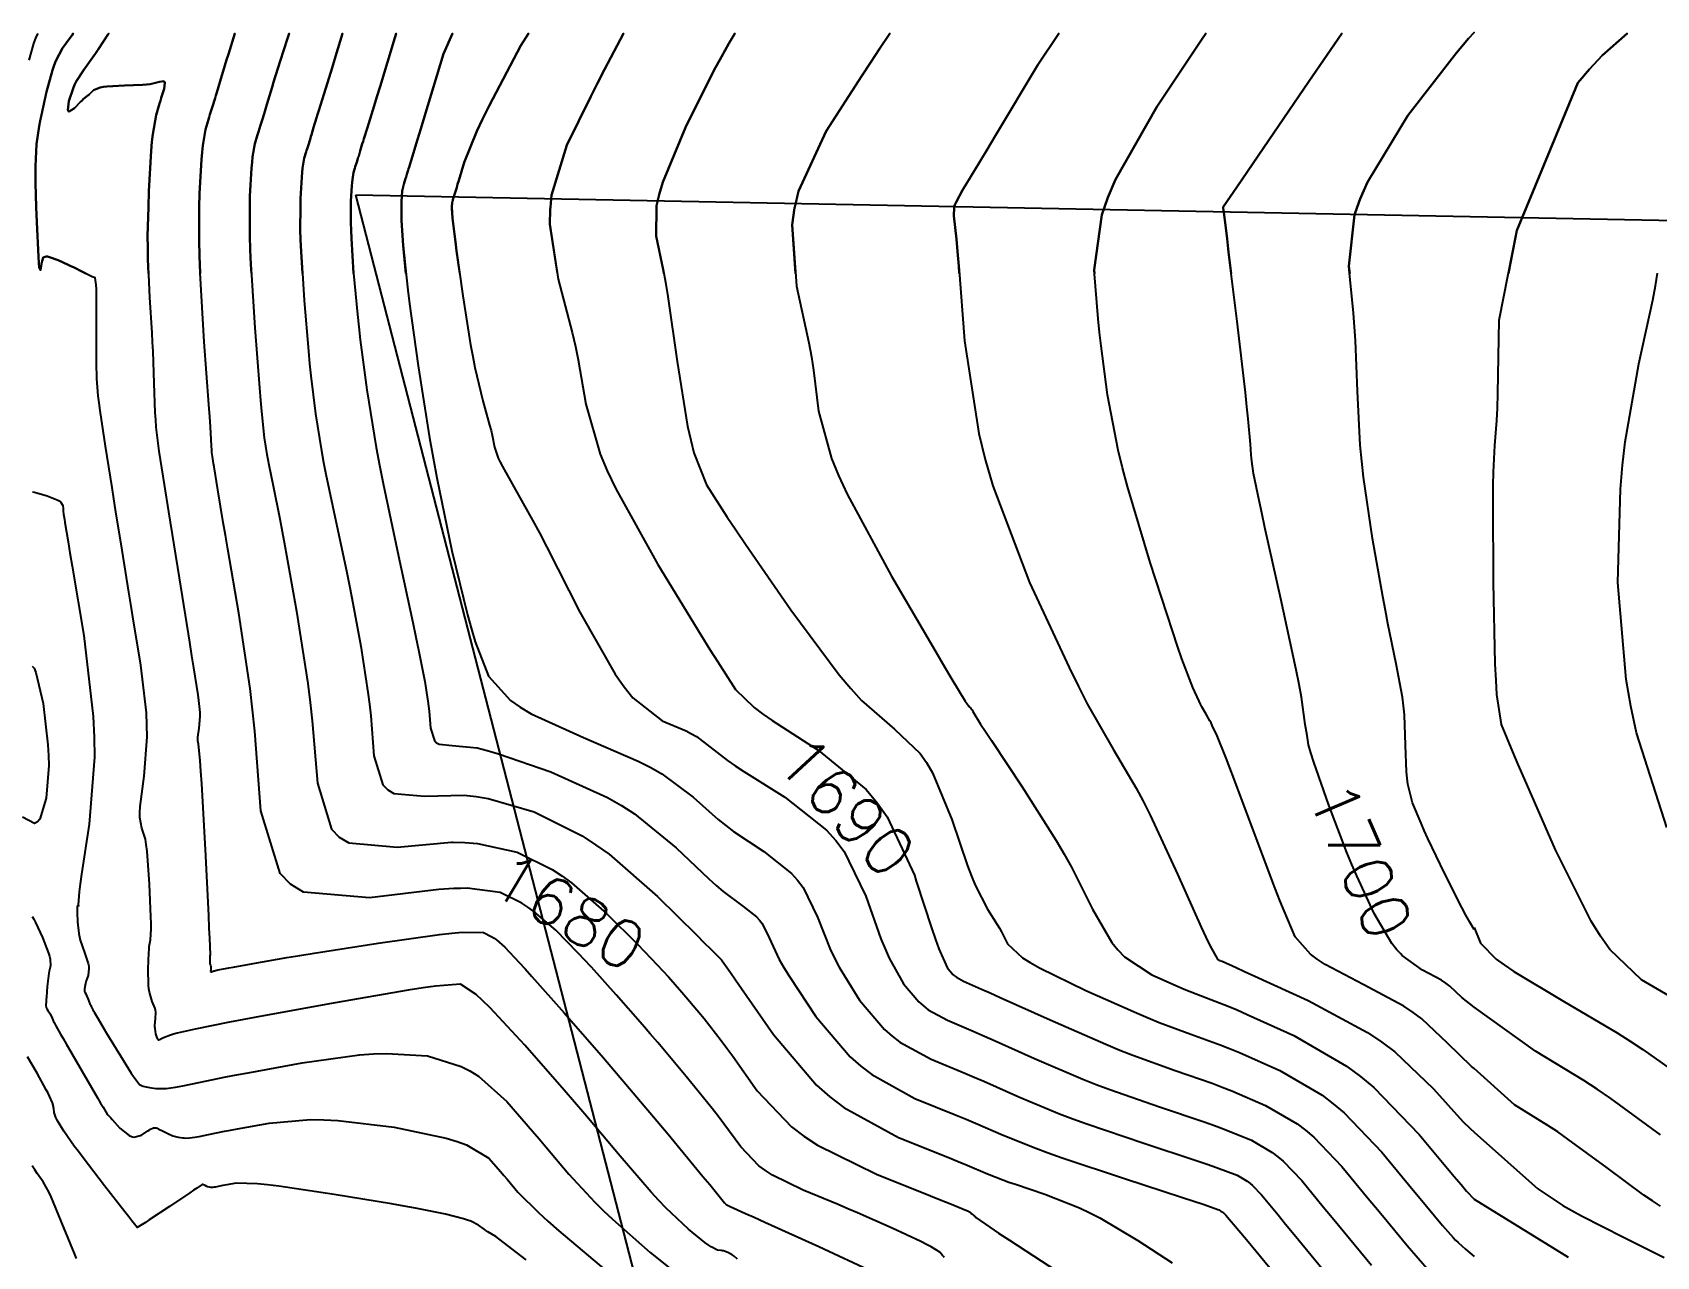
# Model space of a CAD drawing. Header units: metres. Extents: x 837475 to 838479, y 1189012 to 1191015.
# Drawn here: x 837884.8 to 838014.6, y 1190916.1 to 1191013.9 of the extents above; entities that cross this region are included whole.
import ezdxf

# ---------------------------------------------------------------- set-up
doc = ezdxf.new("R2010")
doc.units = ezdxf.units.M
doc.header["$LTSCALE"] = 0.3
for name, color, linetype in [('CORREDORVIA', 70, 'Continuous'), ('COTAS 10', 1, 'Continuous'), ('COTAS INT', 252, 'Continuous')]:
    doc.layers.add(name, color=color, linetype=linetype)
doc.styles.get("Standard").update_dxf_attribs({"font": 'simplex.shx'})

msp = doc.modelspace()

# ---------------------------------------------------------------- linework, layer by layer
at = {"layer": 'CORREDORVIA'}
msp.add_lwpolyline([(837910.67578, 1191000.96488), (838157.033, 1190996.193), (838237.174, 1190821.339), (838237.001, 1190602.875), (838240.0305, 1190437.1985), (838223.5365, 1190366.2715), (838212.196, 1190288.9195), (838227.642, 1189916.876), (838080.482, 1189451.8445), (837860.4834, 1189307.12351), (837593.19071, 1189234.39948), (837744.4868, 1189686.6093), (837750.277, 1189933.973), (837710.4905, 1190057.959), (837731.595, 1190134.414), (837885.383, 1190229.429), (837983.18356, 1190344.11971), (837817.55386, 1190502.18733), (837798.03286, 1190660.16958), (837963.57418, 1190795.98182)], close=True, dxfattribs=at)
at = {"layer": 'COTAS 10'}
for points in [[(837902.3168, 1190994.69515), (837902.273, 1190995.403), (837902.223, 1190996.591), (837902.189, 1190997.687), (837902.197, 1191000), (837902.2, 1191000.879), (837902.331, 1191003.095), (837902.373, 1191003.576), (837902.417, 1191004), (837902.599, 1191005.052), (837902.788, 1191005.693), (837902.838, 1191005.857), (837902.887, 1191006.017), (837903.053, 1191006.545), (837903.226, 1191007.099), (837903.28, 1191007.275), (837903.335, 1191007.459), (837903.556, 1191008.204), (837903.863, 1191009.221), (837903.973, 1191009.578), (837904.094, 1191009.967), (837904.624, 1191011.642), (837905.2, 1191013.466), (837905.32696, 1191013.87212), (837905.2, 1191013.466), (837904.624, 1191011.642), (837904.094, 1191009.967), (837903.973, 1191009.578), (837903.863, 1191009.221), (837903.556, 1191008.204), (837903.335, 1191007.459), (837903.28, 1191007.275), (837903.226, 1191007.099), (837903.053, 1191006.545), (837902.887, 1191006.017), (837902.838, 1191005.857), (837902.788, 1191005.693), (837902.599, 1191005.052), (837902.417, 1191004), (837902.373, 1191003.576), (837902.331, 1191003.095), (837902.2, 1191000.879), (837902.197, 1191000), (837902.189, 1190997.687), (837902.223, 1190996.591), (837902.273, 1190995.403), (837902.586, 1190990.345), (837902.956, 1190985.555), (837903.042, 1190984.536), (837903.12, 1190983.65), (837903.341, 1190981.56), (837903.559, 1190980.226), (837903.634, 1190979.818), (837903.717, 1190979.392), (837904.071, 1190977.711), (837904.598, 1190975.087), (837904.789, 1190974.066), (837905, 1190972.918), (837905.928, 1190967.711), (837906.826, 1190961.927), (837907.018, 1190960.416), (837907.187, 1190958.944), (837907.592, 1190953.954), (837908.718, 1190950.29), (837909.34, 1190949.654), (837910.097, 1190949.182), (837913.954, 1190948.847), (837918.306, 1190949.233), (837918.444, 1190949.231), (837919.376, 1190949.216), (837920.388, 1190949.145), (837923.552, 1190948.445), (837926.34, 1190947.055), (837927.114, 1190946.551), (837927.89, 1190945.994), (837930.698, 1190943.552), (837933.168, 1190941.083), (837933.73, 1190940.509), (837934.238, 1190939.984), (837934.733, 1190939.453), (837935.633, 1190938.486), (837936.708, 1190937.253), (837937.016, 1190936.894), (837937.327, 1190936.529), (837938.486, 1190935.147), (837939.857, 1190933.394), (837940.302, 1190932.794), (837940.776, 1190932.144), (837942.723, 1190929.384), (837945.48, 1190926.486), (837946.465, 1190925.749), (837947.545, 1190925.041), (837952.245, 1190922.723), (837956.58, 1190920.984), (837957.43, 1190920.642), (837958.128, 1190920.361), (837959.384, 1190919.847), (837959.601, 1190919.746), (837959.644, 1190919.725), (837959.679, 1190919.706), (837959.745, 1190919.664), (837959.765, 1190919.64), (837959.772, 1190919.633), (837959.778, 1190919.626), (837959.806, 1190919.599), (837959.842, 1190919.568), (837959.854, 1190919.558), (837959.867, 1190919.548), (837959.922, 1190919.505), (837959.98, 1190919.461), (837959.995, 1190919.45), (837960.009, 1190919.439), (837960.057, 1190919.402), (837960.104, 1190919.357), (837960.118, 1190919.341), (837960.133, 1190919.323), (837960.189, 1190919.244), (837961.321, 1190918.469), (837962.014, 1190918.011), (837962.871, 1190917.448), (837967.337, 1190914.539)], [(837926.76249, 1190994.69515), (837926.155, 1190998.625), (837926.184, 1190999.794), (837926.206, 1191000), (837926.307, 1191000.944), (837927.531, 1191004.937), (837929.427, 1191008.823), (837929.974, 1191009.906), (837930.529, 1191010.992), (837932.05192, 1191013.87212), (837930.529, 1191010.992), (837929.974, 1191009.906), (837929.427, 1191008.823), (837927.531, 1191004.937), (837926.307, 1191000.944), (837926.206, 1191000), (837926.184, 1190999.794), (837926.155, 1190998.625), (837926.833, 1190994.239), (837927.955, 1190989.961), (837928.207, 1190988.859), (837928.433, 1190987.793), (837929.036, 1190984.239), (837930.185, 1190980.256), (837930.755, 1190978.918), (837931.434, 1190977.479), (837934.797, 1190971.433), (837938.227, 1190965.818), (837938.948, 1190964.65), (837939.571, 1190963.649), (837940.996, 1190961.433), (837942.465, 1190960.027), (837942.482, 1190960.009), (837943.143, 1190959.508), (837943.913, 1190958.961), (837947.595, 1190956.6), (837951.444, 1190953.446), (837952.319, 1190952.4), (837953.111, 1190951.278), (837955.281, 1190946.6), (837955.432, 1190946.14), (837956.675, 1190942.324), (837956.977, 1190941.455), (837957.243, 1190940.723), (837957.902, 1190939.22), (837958.361, 1190938.681), (837958.501, 1190938.557), (837958.647, 1190938.445), (837959.22, 1190938.128), (837960.651, 1190937.505), (837961.337, 1190937.199), (837962.148, 1190936.834), (837966.126, 1190935.035), (837970.579, 1190933.09), (837971.69, 1190932.635), (837972.747, 1190932.215), (837976.126, 1190930.998), (837979.078, 1190929.972), (837979.866, 1190929.673), (837980.641, 1190929.368), (837983.337, 1190928.209), (837985.862, 1190926.731), (837986.529, 1190926.224), (837987.183, 1190925.674), (837989.43, 1190923.337), (837991.543, 1190920.778), (837992.112, 1190920.088), (837992.673, 1190919.407), (837994.643, 1190917.015), (837996.413, 1190914.983)], [(838014.891, 1190925.854), (838010.923, 1190928.753), (838009.837, 1190929.493), (838008.755, 1190930.206), (838004.891, 1190932.555), (838000, 1190936.069), (837999.012, 1190936.829), (837998.061, 1190937.734), (837997.735, 1190937.973), (837997.381, 1190938.207), (837995.877, 1190939.012), (837994.26, 1190940.176), (837994.136, 1190940.311), (837993.836, 1190940.636), (837993.421, 1190941.156), (837992.005, 1190943.533), (837990.628, 1190946.543), (837990.237, 1190947.463), (837989.842, 1190948.421), (837988.38, 1190952.191), (837987.186, 1190955.625), (837986.96, 1190956.371), (837986.779, 1190957.027), (837986.652, 1190957.774), (837986.5, 1190958.658), (837986.211, 1190960.838), (837986.024, 1190961.84), (837985.79, 1190963.015), (837984.558, 1190968.701), (837983.289, 1190974.381), (837983.032, 1190975.552), (837982.816, 1190976.549), (837982.376, 1190978.701), (837982.234, 1190979.681), (837982.205, 1190979.94), (837982.181, 1190980.192), (837982.135, 1190981.057), (837981.96, 1190983.064), (837981.855, 1190984.037), (837981.726, 1190985.19), (837981.057, 1190990.861), (837980.387, 1190996.396), (837980.258, 1190997.464), (837980.153, 1190998.33), (837979.975, 1190999.779), (837979.959, 1190999.891), (837979.956, 1190999.914), (837979.953, 1190999.933), (837979.948, 1190999.975), (837979.952, 1190999.997), (837979.953, 1191000), (837979.954, 1191000.004), (837979.957, 1191000.011), (837979.973, 1191000.04), (837981.032, 1191001.592), (837983.591, 1191005.344), (837986.793, 1191010.04), (837989.44045, 1191013.87212), (837986.793, 1191010.04), (837983.591, 1191005.344), (837981.032, 1191001.592), (837979.973, 1191000.04), (837979.957, 1191000.011), (837979.954, 1191000.004), (837979.953, 1191000), (837979.952, 1190999.997), (837979.948, 1190999.975), (837979.953, 1190999.933), (837979.956, 1190999.914), (837979.959, 1190999.891), (837979.975, 1190999.779), (837980.153, 1190998.33), (837980.258, 1190997.464), (837980.387, 1190996.396), (837980.59288, 1190994.69515)], [(837884.813, 1190963.308), (837884.959, 1190963.139), (837885.108, 1190962.812), (837885.673, 1190960.318), (837886.071, 1190957.017), (837886.114, 1190956.181), (837886.128, 1190955.379), (837885.938, 1190952.767), (837885.417, 1190951.077), (837885.223, 1190950.857), (837885.007, 1190950.745), (837884.045, 1190951.233)], [(837884.814, 1190943.298), (837884.943, 1190943.084), (837885.08, 1190942.832), (837885.642, 1190941.617), (837886.113, 1190940.386), (837886.193, 1190940.126), (837886.251, 1190939.9), (837886.275, 1190939.373), (837886.163, 1190938.934), (837886.135, 1190938.763), (837886.107, 1190938.571), (837886.018, 1190937.7), (837885.952, 1190936.855), (837885.939, 1190936.679), (837885.928, 1190936.528), (837885.91, 1190936.194), (837885.933, 1190936.027), (837885.949, 1190935.982), (837885.968, 1190935.938), (837886.071, 1190935.782), (837886.2, 1190935.598), (837886.236, 1190935.536), (837886.271, 1190935.469), (837886.399, 1190935.187), (837886.521, 1190934.902), (837886.553, 1190934.833), (837886.584, 1190934.768), (837886.69, 1190934.571), (837887.073, 1190933.913), (837887.279, 1190933.558), (837887.529, 1190933.129), (837890.039, 1190928.806), (837890.278, 1190928.394), (837890.471, 1190928.061), (837890.786, 1190927.52), (837890.799, 1190927.499), (837890.802, 1190927.495), (837890.804, 1190927.492), (837890.81, 1190927.485), (837890.815, 1190927.483), (837890.818, 1190927.483), (837890.834, 1190927.485), (837890.836, 1190927.484), (837890.836, 1190927.482), (837890.985, 1190927.314), (837891.079, 1190927.209), (837891.196, 1190927.08), (837891.813, 1190926.401), (837892.545, 1190925.802), (837892.736, 1190925.722), (837892.921, 1190925.68), (837893.547, 1190925.836), (837894.05, 1190926.169), (837894.159, 1190926.238), (837894.254, 1190926.296), (837894.487, 1190926.422), (837894.704, 1190926.413), (837894.789, 1190926.386), (837894.886, 1190926.349), (837895.326, 1190926.128), (837895.811, 1190925.881), (837895.936, 1190925.828), (837896.058, 1190925.781), (837896.462, 1190925.666), (837896.832, 1190925.613), (837896.932, 1190925.605), (837897.03, 1190925.6), (837897.375, 1190925.608), (837897.814, 1190925.667), (837897.971, 1190925.694), (837898.145, 1190925.727), (837898.902, 1190925.884), (837900.167, 1190926.14), (837900.66, 1190926.234), (837901.216, 1190926.339), (837903.738, 1190926.801), (837907.053, 1190927.07), (837908.108, 1190927.053), (837909.222, 1190926.996), (837913.738, 1190926.457), (837917.878, 1190925.594), (837918.754, 1190925.332), (837919.512, 1190925.06), (837921.276, 1190923.995), (837922.242, 1190922.891), (837922.498, 1190922.594), (837922.749, 1190922.301), (837923.611, 1190921.276), (837925.266, 1190919.645), (837926.015, 1190918.97), (837926.892, 1190918.198), (837931.11, 1190914.603)]]:
    msp.add_lwpolyline(points, dxfattribs=at)
at = {"layer": 'COTAS INT'}
for points in [[(838000, 1190942.266), (837999.644, 1190942.856), (837999.341, 1190943.409), (837999.014, 1190944.024), (837997.636, 1190946.762), (837996.311, 1190949.536), (837996.017, 1190950.175), (837995.756, 1190950.757), (837995.079, 1190952.389), (837994.708, 1190953.866), (837994.641, 1190954.35), (837994.588, 1190954.866), (837994.524, 1190957.002), (837994.43, 1190959.428), (837994.359, 1190960.127), (837994.268, 1190960.838), (837993.777, 1190963.506), (837993.11, 1190966.711), (837992.908, 1190967.76), (837992.699, 1190968.879), (837991.881, 1190973.506), (837991.169, 1190978.407), (837991.027, 1190979.698), (837990.907, 1190980.961), (837990.673, 1190985.285), (837990.521, 1190989.337), (837990.454, 1190990.428), (837990.376, 1190991.506), (837990.001, 1190995.285), (837990.452, 1190999.376), (837990.669, 1191000), (837990.895, 1191000.649), (837991.475, 1191001.984), (837994.716, 1191007.311), (837998.586, 1191012.329), (837999.563, 1191013.467), (838000, 1191013.948), (837999.563, 1191013.467), (837998.586, 1191012.329), (837994.716, 1191007.311), (837991.475, 1191001.984), (837990.895, 1191000.649), (837990.669, 1191000), (837990.452, 1190999.376), (837990.001, 1190995.285), (837990.05953, 1190994.69515)], [(837885.26371, 1191013.87212), (837885.135, 1191013.635), (837885.026, 1191013.36), (837884.919, 1191013.057), (837884.553, 1191011.728)], [(837941.157, 1190915.928), (837940.886, 1190916.155), (837940.802, 1190916.212), (837940.715, 1190916.267), (837940.37, 1190916.446), (837940.023, 1190916.576), (837939.934, 1190916.6), (837939.849, 1190916.619), (837939.568, 1190916.645), (837939.052, 1190916.898), (837938.818, 1190917.06), (837938.545, 1190917.261), (837937.23, 1190918.319), (837935.438, 1190920.015), (837934.863, 1190920.62), (837934.254, 1190921.282), (837931.772, 1190924.16), (837928.96, 1190927.501), (837928.143, 1190928.456), (837927.309, 1190929.423), (837924.16, 1190933.023), (837921.39, 1190936.01), (837920.796, 1190936.591), (837920.276, 1190937.064), (837919.022, 1190937.886), (837917.023, 1190937.736), (837916.034, 1190937.597), (837914.855, 1190937.417), (837909.022, 1190936.414), (837903.005, 1190935.314), (837901.71, 1190935.071), (837900.575, 1190934.856), (837897.816, 1190934.303), (837896.391, 1190933.97), (837896.097, 1190933.892), (837895.847, 1190933.821), (837895.306, 1190933.62), (837895.09, 1190933.493), (837895.043, 1190933.468), (837895.003, 1190933.449), (837894.907, 1190933.419), (837894.839, 1190933.498), (837894.817, 1190933.548), (837894.793, 1190933.61), (837894.694, 1190933.934), (837894.624, 1190934.361), (837894.618, 1190934.489), (837894.618, 1190934.62), (837894.666, 1190935.125), (837894.679, 1190935.66), (837894.656, 1190935.809), (837894.622, 1190935.959), (837894.405, 1190936.507), (837894.177, 1190937.246), (837894.137, 1190937.517), (837894.107, 1190937.816), (837894.078, 1190939.134), (837894.128, 1190940.405), (837894.146, 1190940.673), (837894.167, 1190940.906), (837894.258, 1190941.448), (837894.31, 1190942.317), (837894.306, 1190942.757), (837894.294, 1190943.283), (837894.183, 1190945.9), (837893.988, 1190948.52), (837893.923, 1190949.048), (837893.854, 1190949.49), (837893.564, 1190950.374), (837893.397, 1190951.207), (837893.405, 1190951.617), (837893.437, 1190952.106), (837893.747, 1190954.522), (837893.989, 1190957.661), (837893.978, 1190958.606), (837893.932, 1190959.583), (837893.485, 1190963.387), (837892.848, 1190967.242), (837892.683, 1190968.251), (837892.523, 1190969.235), (837891.986, 1190972.582), (837891.475, 1190975.792), (837891.332, 1190976.69), (837891.188, 1190977.593), (837890.662, 1190980.888), (837890.232, 1190983.737), (837890.149, 1190984.359), (837890.081, 1190984.907), (837889.965, 1190986.284), (837889.954, 1190987.534), (837889.953, 1190988.003), (837889.953, 1190988.526), (837889.959, 1190990.858), (837889.946, 1190993.021), (837889.934, 1190993.437), (837889.918, 1190993.774), (837889.829, 1190994.329), (837889.606, 1190994.429), (837889.388, 1190994.538), (837888.825, 1190994.83), (837888.117, 1190995.186), (837887.909, 1190995.286), (837887.696, 1190995.385), (837886.884, 1190995.75), (837886.186, 1190996.005), (837886.044, 1190996.035), (837885.925, 1190996.049), (837885.684, 1190995.955), (837885.593, 1190995.676), (837885.57, 1190995.574), (837885.547, 1190995.46), (837885.47, 1190994.957), (837885.379, 1190995.195), (837885.347, 1190995.549), (837885.313, 1190996.027), (837885.168, 1190998.791), (837885.129, 1191000), (837885.068, 1191001.923), (837885.062, 1191002.632), (837885.066, 1191003.273), (837885.158, 1191005.019), (837885.372, 1191006.452), (837885.453, 1191006.895), (837885.543, 1191007.358), (837885.943, 1191009.202), (837886.422, 1191010.937), (837886.561, 1191011.333), (837886.703, 1191011.692), (837887.241, 1191012.683), (837887.823, 1191013.493), (837887.992, 1191013.738), (837888.08351, 1191013.87212), (837887.992, 1191013.738), (837887.823, 1191013.493), (837887.241, 1191012.683), (837886.703, 1191011.692), (837886.561, 1191011.333), (837886.422, 1191010.937), (837885.943, 1191009.202), (837885.543, 1191007.358), (837885.453, 1191006.895), (837885.372, 1191006.452), (837885.158, 1191005.019), (837885.066, 1191003.273), (837885.062, 1191002.632), (837885.068, 1191001.923), (837885.129, 1191000), (837885.168, 1190998.791), (837885.313, 1190996.027), (837885.347, 1190995.549), (837885.379, 1190995.195), (837885.47, 1190994.957), (837885.547, 1190995.46), (837885.57, 1190995.574), (837885.593, 1190995.676), (837885.684, 1190995.955), (837885.925, 1190996.049), (837886.044, 1190996.035), (837886.186, 1190996.005), (837886.884, 1190995.75), (837887.696, 1190995.385), (837887.909, 1190995.286), (837888.117, 1190995.186), (837888.825, 1190994.83), (837889.08501, 1190994.69515)], [(837894.0989, 1190994.69515), (837894.047, 1190995.834), (837894.035, 1190996.744), (837894.034, 1190997.68), (837894.094, 1191000), (837894.127, 1191001.277), (837894.318, 1191004.499), (837894.379, 1191005.198), (837894.443, 1191005.814), (837894.707, 1191007.343), (837894.979, 1191008.264), (837895.049, 1191008.496), (837895.117, 1191008.719), (837895.344, 1191009.443), (837895.416, 1191009.931), (837895.387, 1191010.006), (837895.335, 1191010.054), (837894.971, 1191010.009), (837894.237, 1191009.83), (837893.952, 1191009.794), (837893.632, 1191009.764), (837892.183, 1191009.706), (837890.783, 1191009.639), (837890.495, 1191009.604), (837890.248, 1191009.561), (837889.716, 1191009.346), (837889.476, 1191009.108), (837889.414, 1191009.051), (837889.354, 1191008.998), (837889.155, 1191008.836), (837888.891, 1191008.609), (837888.791, 1191008.514), (837888.68, 1191008.406), (837888.178, 1191007.898), (837887.76, 1191007.62), (837887.701, 1191007.657), (837887.667, 1191007.743), (837887.748, 1191008.461), (837888.078, 1191009.478), (837888.2, 1191009.752), (837888.335, 1191010.023), (837888.935, 1191010.971), (837889.653, 1191011.971), (837889.862, 1191012.273), (837890.076, 1191012.587), (837890.888, 1191013.815), (837890.92735, 1191013.87212), (837890.888, 1191013.815), (837890.076, 1191012.587), (837889.862, 1191012.273), (837889.653, 1191011.971), (837888.935, 1191010.971), (837888.335, 1191010.023), (837888.2, 1191009.752), (837888.078, 1191009.478), (837887.748, 1191008.461), (837887.667, 1191007.743), (837887.701, 1191007.657), (837887.76, 1191007.62), (837888.178, 1191007.898), (837888.68, 1191008.406), (837888.791, 1191008.514), (837888.891, 1191008.609), (837889.155, 1191008.836), (837889.354, 1191008.998), (837889.414, 1191009.051), (837889.476, 1191009.108), (837889.716, 1191009.346), (837890.248, 1191009.561), (837890.495, 1191009.604), (837890.783, 1191009.639), (837892.183, 1191009.706), (837893.632, 1191009.764), (837893.952, 1191009.794), (837894.237, 1191009.83), (837894.971, 1191010.009), (837895.335, 1191010.054), (837895.387, 1191010.006), (837895.416, 1191009.931), (837895.344, 1191009.443), (837895.117, 1191008.719), (837895.049, 1191008.496), (837894.979, 1191008.264), (837894.707, 1191007.343), (837894.443, 1191005.814), (837894.379, 1191005.198), (837894.318, 1191004.499), (837894.127, 1191001.277), (837894.094, 1191000), (837894.034, 1190997.68), (837894.035, 1190996.744), (837894.047, 1190995.834), (837894.187, 1190992.762), (837894.367, 1190989.946), (837894.406, 1190989.198), (837894.439, 1190988.462), (837894.514, 1190985.919), (837894.605, 1190983.591), (837894.647, 1190982.992), (837894.696, 1190982.412), (837894.936, 1190980.482), (837895.358, 1190977.835), (837895.706, 1190975.643), (837896.544, 1190970.371), (837897.364, 1190965.216), (837897.538, 1190964.128), (837897.689, 1190963.188), (837898.041, 1190961.019), (837898.175, 1190959.875), (837898.189, 1190959.581), (837898.193, 1190959.297), (837898.12, 1190958.353), (837898.026, 1190957.626), (837898.017, 1190957.479), (837898.015, 1190957.356), (837898.065, 1190957.105), (837898.208, 1190955.749), (837898.264, 1190954.929), (837898.328, 1190953.915), (837898.617, 1190948.647), (837898.884, 1190943.388), (837898.933, 1190942.38), (837898.972, 1190941.566), (837899.023, 1190940.246), (837899.008, 1190940.154), (837899.004, 1190940.115), (837899.001, 1190940.069), (837898.993, 1190939.853), (837898.997, 1190939.628), (837899.003, 1190939.578), (837899.009, 1190939.532), (837899.048, 1190939.406), (837899.082, 1190939.294), (837899.086, 1190939.256), (837899.087, 1190939.216), (837899.073, 1190939.048), (837899.065, 1190938.909), (837899.071, 1190938.887), (837899.081, 1190938.873), (837899.145, 1190938.88), (837899.273, 1190938.936), (837899.322, 1190938.952), (837899.377, 1190938.969), (837899.628, 1190939.031), (837900.239, 1190939.15), (837900.521, 1190939.203), (837900.852, 1190939.264), (837902.455, 1190939.556), (837905.158, 1190940.015), (837906.183, 1190940.182), (837907.327, 1190940.366), (837912.455, 1190941.172), (837917.337, 1190941.861), (837918.326, 1190941.971), (837919.158, 1190942.046), (837920.851, 1190942.023), (837921.519, 1190941.69), (837921.704, 1190941.569), (837921.89, 1190941.436), (837922.563, 1190940.851), (837923.702, 1190939.641), (837924.181, 1190939.113), (837924.732, 1190938.502), (837927.314, 1190935.602), (837930.438, 1190932.019), (837931.331, 1190930.979), (837932.236, 1190929.916), (837935.602, 1190925.904), (837938.391, 1190922.539), (837938.931, 1190921.884), (837939.371, 1190921.351), (837940.123, 1190920.426), (837940.248, 1190920.294), (837940.293, 1190920.261), (837940.342, 1190920.229), (837940.555, 1190920.123), (837941.791, 1190919.575), (837942.485, 1190919.264), (837943.331, 1190918.883), (837947.657, 1190916.932), (837952.004, 1190914.909)], [(837957.668, 1190916.066), (837957.597, 1190916.141), (837957.53, 1190916.214), (837957.321, 1190916.468), (837956.626, 1190916.911), (837956.254, 1190917.104), (837955.802, 1190917.327), (837953.521, 1190918.389), (837950.73, 1190919.622), (837949.957, 1190919.953), (837949.186, 1190920.28), (837946.4, 1190921.423), (837943.944, 1190922.635), (837943.379, 1190923.005), (837942.864, 1190923.39), (837941.423, 1190924.905), (837940.074, 1190926.748), (837939.617, 1190927.339), (837939.124, 1190927.966), (837937.044, 1190930.526), (837934.781, 1190933.223), (837934.173, 1190933.936), (837933.573, 1190934.636), (837931.473, 1190937.044), (837929.485, 1190939.243), (837929.409, 1190939.325), (837928.955, 1190939.811), (837928.435, 1190940.362), (837926.631, 1190942.201), (837924.89, 1190943.715), (837924.409, 1190944.06), (837923.929, 1190944.373), (837922.201, 1190945.234), (837919.55, 1190945.561), (837919.038, 1190945.55), (837918.488, 1190945.537), (837917.284, 1190945.463), (837911.751, 1190944.784), (837906.49, 1190945.241), (837905.457, 1190945.885), (837904.608, 1190946.752), (837903.072, 1190951.751), (837902.599, 1190958.104), (837902.419, 1190959.825), (837902.219, 1190961.53), (837901.321, 1190967.55), (837900.433, 1190972.659), (837900.239, 1190973.789), (837900.067, 1190974.796), (837899.633, 1190977.408), (837899.344, 1190979.229), (837899.302, 1190979.495), (837899.209, 1190980.075), (837899.172, 1190980.377), (837899.164, 1190980.467), (837899.158, 1190980.561), (837899.144, 1190980.924), (837899.05, 1190982.429), (837898.993, 1190983.242), (837898.923, 1190984.227), (837898.559, 1190989.217), (837898.224, 1190994.753), (837898.172, 1190996.083), (837898.138, 1190997.325), (837898.156, 1191000), (837898.163, 1191001.078), (837898.324, 1191003.797), (837898.376, 1191004.387), (837898.43, 1191004.907), (837898.653, 1191006.197), (837898.886, 1191006.984), (837898.947, 1191007.186), (837899.006, 1191007.381), (837899.21, 1191008.03), (837899.423, 1191008.709), (837899.488, 1191008.924), (837899.556, 1191009.15), (837899.827, 1191010.064), (837900.203, 1191011.313), (837900.339, 1191011.75), (837900.488, 1191012.227), (837901.00755, 1191013.87212), (837900.488, 1191012.227), (837900.339, 1191011.75), (837900.203, 1191011.313), (837899.827, 1191010.064), (837899.556, 1191009.15), (837899.488, 1191008.924), (837899.423, 1191008.709), (837899.21, 1191008.03), (837899.006, 1191007.381), (837898.947, 1191007.186), (837898.886, 1191006.984), (837898.653, 1191006.197), (837898.43, 1191004.907), (837898.376, 1191004.387), (837898.324, 1191003.797), (837898.163, 1191001.078), (837898.156, 1191000), (837898.138, 1190997.325), (837898.172, 1190996.083), (837898.224, 1190994.753), (837898.2275, 1190994.69515)], [(837906.40072, 1190994.69515), (837906.292, 1190996.445), (837906.254, 1190997.364), (837906.228, 1190998.212), (837906.234, 1191000), (837906.236, 1191000.679), (837906.337, 1191002.393), (837906.37, 1191002.765), (837906.404, 1191003.093), (837906.545, 1191003.906), (837906.691, 1191004.402), (837906.73, 1191004.529), (837906.767, 1191004.652), (837906.896, 1191005.061), (837907.03, 1191005.49), (837907.071, 1191005.625), (837907.114, 1191005.768), (837907.284, 1191006.344), (837907.522, 1191007.13), (837907.607, 1191007.406), (837907.701, 1191007.707), (837908.111, 1191009.002), (837908.665, 1191010.776), (837908.851, 1191011.379), (837909.05, 1191012.03), (837909.60832, 1191013.87212), (837909.05, 1191012.03), (837908.851, 1191011.379), (837908.665, 1191010.776), (837908.111, 1191009.002), (837907.701, 1191007.707), (837907.607, 1191007.406), (837907.522, 1191007.13), (837907.284, 1191006.344), (837907.114, 1191005.768), (837907.071, 1191005.625), (837907.03, 1191005.49), (837906.896, 1191005.061), (837906.767, 1191004.652), (837906.73, 1191004.529), (837906.691, 1191004.402), (837906.545, 1191003.906), (837906.404, 1191003.093), (837906.37, 1191002.765), (837906.337, 1191002.393), (837906.236, 1191000.679), (837906.234, 1191000), (837906.228, 1190998.212), (837906.254, 1190997.364), (837906.292, 1190996.445), (837906.535, 1190992.534), (837906.87, 1190988.483), (837906.968, 1190987.476), (837907.067, 1190986.518), (837907.441, 1190983.474), (837907.925, 1190980.504), (837908.094, 1190979.594), (837908.277, 1190978.645), (837909.066, 1190974.902), (837909.909, 1190970.939), (837910.128, 1190969.853), (837910.341, 1190968.771), (837911.054, 1190964.902), (837911.625, 1190961.225), (837911.748, 1190960.265), (837911.855, 1190959.329), (837912.112, 1190956.156), (837912.828, 1190953.827), (837913.224, 1190953.423), (837913.705, 1190953.123), (837916.156, 1190952.91), (837919.329, 1190953.002), (837920.265, 1190952.895), (837921.225, 1190952.73), (837924.902, 1190951.656), (837928.75, 1190949.738), (837929.819, 1190949.042), (837930.889, 1190948.273), (837934.766, 1190944.902), (837937.901, 1190941.804), (837938.504, 1190941.207), (837938.991, 1190940.725), (837939.792, 1190939.928), (837939.843, 1190939.869), (837939.873, 1190939.835), (837939.928, 1190939.769), (837940.59, 1190938.822), (837940.987, 1190938.249), (837941.478, 1190937.541), (837944.022, 1190933.863), (837947.472, 1190929.831), (837948.533, 1190928.901), (837949.64, 1190928.05), (837954.022, 1190925.651), (837957.959, 1190924.065), (837958.786, 1190923.729), (837959.498, 1190923.436), (837961.12, 1190922.749), (837962.356, 1190922.257), (837962.825, 1190922.087), (837963.349, 1190921.904), (837965.698, 1190921.12), (837968.487, 1190920.018), (837969.287, 1190919.633), (837970.1, 1190919.214), (837973.139, 1190917.413), (837975.869, 1190915.617)], [(837910.48662, 1190994.69515), (837910.484, 1190994.724), (837910.312, 1190997.488), (837910.285, 1190998.137), (837910.266, 1190998.736), (837910.27, 1191000), (837910.272, 1191000.48), (837910.344, 1191001.691), (837910.367, 1191001.954), (837910.391, 1191002.186), (837910.49, 1191002.761), (837910.594, 1191003.111), (837910.621, 1191003.201), (837910.648, 1191003.288), (837910.739, 1191003.577), (837910.833, 1191003.88), (837910.863, 1191003.975), (837910.893, 1191004.076), (837911.013, 1191004.483), (837911.181, 1191005.039), (837911.241, 1191005.234), (837911.308, 1191005.447), (837911.597, 1191006.362), (837912.131, 1191008.086), (837912.351, 1191008.809), (837912.603, 1191009.637), (837913.775, 1191013.515), (837913.8946, 1191013.87212), (837913.775, 1191013.515), (837912.603, 1191009.637), (837912.351, 1191008.809), (837912.131, 1191008.086), (837911.597, 1191006.362), (837911.308, 1191005.447), (837911.241, 1191005.234), (837911.181, 1191005.039), (837911.013, 1191004.483), (837910.893, 1191004.076), (837910.863, 1191003.975), (837910.833, 1191003.88), (837910.739, 1191003.577), (837910.648, 1191003.288), (837910.621, 1191003.201), (837910.594, 1191003.111), (837910.49, 1191002.761), (837910.391, 1191002.186), (837910.367, 1191001.954), (837910.344, 1191001.691), (837910.272, 1191000.48), (837910.27, 1191000), (837910.266, 1190998.736), (837910.285, 1190998.137), (837910.312, 1190997.488), (837910.484, 1190994.724), (837910.785, 1190991.411), (837910.894, 1190990.415), (837911.014, 1190989.386), (837911.541, 1190985.388), (837912.292, 1190980.782), (837912.553, 1190979.37), (837912.838, 1190977.899), (837914.06, 1190972.093), (837915.221, 1190966.792), (837915.468, 1190965.639), (837915.681, 1190964.623), (837916.181, 1190962.093), (837916.425, 1190960.523), (837916.477, 1190960.113), (837916.522, 1190959.713), (837916.632, 1190958.359), (837916.938, 1190957.365), (837917.107, 1190957.192), (837917.312, 1190957.064), (837918.359, 1190956.973), (837920.351, 1190956.771), (837921.153, 1190956.574), (837922.063, 1190956.315), (837926.253, 1190954.866), (837930.765, 1190952.812), (837931.879, 1190952.17), (837932.934, 1190951.497), (837936.253, 1190948.803), (837938.856, 1190946.323), (837939.46, 1190945.785), (837940.013, 1190945.312), (837941.587, 1190944.138), (837942.664, 1190943.288), (837942.903, 1190943.019), (837943.117, 1190942.735), (837943.675, 1190941.587), (837944.486, 1190939.87), (837944.859, 1190939.227), (837945.296, 1190938.512), (837947.41, 1190935.322), (837950.164, 1190932.088), (837951.004, 1190931.345), (837951.879, 1190930.667), (837955.322, 1190928.77), (837958.632, 1190927.425), (837959.423, 1190927.096), (837960.161, 1190926.786), (837962.372, 1190925.82), (837964.988, 1190924.778), (837965.981, 1190924.42), (837967.09, 1190924.031), (837972.065, 1190922.372), (837976.711, 1190920.856), (837977.612, 1190920.556), (837978.347, 1190920.309), (837979.612, 1190919.854), (837979.766, 1190919.752), (837979.801, 1190919.728), (837979.833, 1190919.707), (837979.919, 1190919.645), (837979.995, 1190919.584), (837980.021, 1190919.563), (837980.049, 1190919.539), (837980.166, 1190919.439), (837981.202, 1190918.216), (837981.809, 1190917.485), (837982.556, 1190916.584), (837986.409, 1190911.911)], [(837914.66197, 1190994.69515), (837914.432, 1190996.913), (837914.332, 1190998.53), (837914.316, 1190998.91), (837914.305, 1190999.261), (837914.308, 1191000), (837914.309, 1191000.281), (837914.351, 1191000.99), (837914.364, 1191001.143), (837914.378, 1191001.279), (837914.436, 1191001.615), (837914.497, 1191001.82), (837914.513, 1191001.873), (837914.528, 1191001.924), (837914.582, 1191002.093), (837914.637, 1191002.27), (837914.654, 1191002.326), (837914.672, 1191002.385), (837914.742, 1191002.623), (837914.84, 1191002.948), (837914.876, 1191003.062), (837914.914, 1191003.187), (837915.084, 1191003.722), (837915.597, 1191005.396), (837915.852, 1191006.238), (837916.156, 1191007.245), (837917.665, 1191012.246), (837918.39026, 1191013.87212), (837917.665, 1191012.246), (837916.156, 1191007.245), (837915.852, 1191006.238), (837915.597, 1191005.396), (837915.084, 1191003.722), (837914.914, 1191003.187), (837914.876, 1191003.062), (837914.84, 1191002.948), (837914.742, 1191002.623), (837914.672, 1191002.385), (837914.654, 1191002.326), (837914.637, 1191002.27), (837914.582, 1191002.093), (837914.528, 1191001.924), (837914.513, 1191001.873), (837914.497, 1191001.82), (837914.436, 1191001.615), (837914.378, 1191001.279), (837914.364, 1191001.143), (837914.351, 1191000.99), (837914.309, 1191000.281), (837914.308, 1191000), (837914.305, 1190999.261), (837914.316, 1190998.91), (837914.332, 1190998.53), (837914.432, 1190996.913), (837914.699, 1190994.338), (837914.82, 1190993.355), (837914.961, 1190992.254), (837915.64, 1190987.301), (837916.548, 1190981.555), (837916.834, 1190979.953), (837917.133, 1190978.348), (837918.339, 1190972.512), (837919.578, 1190967.411), (837919.899, 1190966.268), (837920.21, 1190965.243), (837921.256, 1190962.512), (837923.02, 1190960.562), (837923.785, 1190960.029), (837924.669, 1190959.498), (837928.859, 1190957.603), (837933.224, 1190955.73), (837934.218, 1190955.213), (837935.12, 1190954.697), (837937.603, 1190952.838), (837939.612, 1190951.043), (837940.215, 1190950.568), (837940.839, 1190950.101), (837943.258, 1190948.493), (837945.468, 1190946.748), (837945.959, 1190946.196), (837946.397, 1190945.613), (837947.544, 1190943.258), (837948.549, 1190940.688), (837948.898, 1190939.97), (837949.278, 1190939.249), (837950.907, 1190936.621), (837952.896, 1190934.286), (837953.503, 1190933.749), (837954.135, 1190933.26), (837956.621, 1190931.89), (837959.305, 1190930.785), (837960.061, 1190930.464), (837960.823, 1190930.135), (837963.623, 1190928.892), (837966.883, 1190927.539), (837967.935, 1190927.141), (837969.052, 1190926.734), (837973.623, 1190925.181), (837977.803, 1190923.805), (837978.673, 1190923.509), (837979.417, 1190923.25), (837981.067, 1190922.625), (837981.874, 1190922.152), (837982.088, 1190921.99), (837982.297, 1190921.814), (837983.015, 1190921.067), (837984.347, 1190919.452), (837984.942, 1190918.729), (837985.636, 1190917.886), (837988.96, 1190913.848)], [(837918.96447, 1190994.69515), (837918.713, 1190996.489), (837918.614, 1190997.218), (837918.533, 1190997.832), (837918.381, 1190999.102), (837918.352, 1190999.573), (837918.347, 1190999.683), (837918.344, 1190999.785), (837918.345, 1191000), (837918.345, 1191000.082), (837918.357, 1191000.288), (837918.361, 1191000.332), (837918.365, 1191000.372), (837918.382, 1191000.47), (837918.4, 1191000.529), (837918.404, 1191000.545), (837918.409, 1191000.559), (837918.424, 1191000.609), (837918.441, 1191000.66), (837918.446, 1191000.676), (837918.451, 1191000.693), (837918.471, 1191000.763), (837918.5, 1191000.857), (837918.51, 1191000.89), (837918.521, 1191000.927), (837918.57, 1191001.082), (837918.72, 1191001.569), (837918.794, 1191001.814), (837918.882, 1191002.107), (837919.321, 1191003.561), (837920.337, 1191006.068), (837920.79, 1191007.025), (837921.317, 1191008.095), (837923.839, 1191012.908), (837924.44756, 1191013.87212), (837923.839, 1191012.908), (837921.317, 1191008.095), (837920.79, 1191007.025), (837920.337, 1191006.068), (837919.321, 1191003.561), (837918.882, 1191002.107), (837918.794, 1191001.814), (837918.72, 1191001.569), (837918.57, 1191001.082), (837918.521, 1191000.927), (837918.51, 1191000.89), (837918.5, 1191000.857), (837918.471, 1191000.763), (837918.451, 1191000.693), (837918.446, 1191000.676), (837918.441, 1191000.66), (837918.424, 1191000.609), (837918.409, 1191000.559), (837918.404, 1191000.545), (837918.4, 1191000.529), (837918.382, 1191000.47), (837918.365, 1191000.372), (837918.361, 1191000.332), (837918.357, 1191000.288), (837918.345, 1191000.082), (837918.345, 1191000), (837918.344, 1190999.785), (837918.347, 1190999.683), (837918.352, 1190999.573), (837918.381, 1190999.102), (837918.533, 1190997.832), (837918.614, 1190997.218), (837918.713, 1190996.489), (837919.215, 1190992.908), (837919.835, 1190988.989), (837920.009, 1190988.047), (837920.183, 1190987.168), (837920.821, 1190984.513), (837921.354, 1190982.578), (837921.463, 1190982.154), (837921.555, 1190981.778), (837921.749, 1190980.821), (837922.037, 1190979.941), (837922.189, 1190979.614), (837922.372, 1190979.251), (837923.293, 1190977.635), (837924.783, 1190974.975), (837925.324, 1190973.953), (837925.922, 1190972.807), (837928.547, 1190967.635), (837931.376, 1190962.666), (837932.103, 1190961.647), (837932.805, 1190960.783), (837935.136, 1190958.953), (837937.041, 1190958.136), (837937.476, 1190957.91), (837937.869, 1190957.685), (837938.953, 1190956.873), (837940.368, 1190955.763), (837940.971, 1190955.35), (837941.664, 1190954.89), (837944.929, 1190952.848), (837946.219, 1190951.83), (837948.272, 1190950.209), (837949.014, 1190949.373), (837949.678, 1190948.492), (837950.051, 1190947.727), (837951.413, 1190944.929), (837952.612, 1190941.506), (837952.938, 1190940.712), (837953.261, 1190939.986), (837954.404, 1190937.921), (837955.628, 1190936.484), (837956.002, 1190936.153), (837956.391, 1190935.852), (837957.921, 1190935.009), (837959.978, 1190934.145), (837960.699, 1190933.831), (837961.486, 1190933.485), (837964.875, 1190931.963), (837968.731, 1190930.314), (837969.812, 1190929.888), (837970.899, 1190929.474), (837974.875, 1190928.089), (837978.44, 1190926.889), (837979.269, 1190926.591), (837980.029, 1190926.309), (837982.202, 1190925.417), (837983.868, 1190924.441), (837984.308, 1190924.107), (837984.74, 1190923.744), (837986.223, 1190922.202), (837987.945, 1190920.115), (837988.527, 1190919.408), (837989.155, 1190918.646), (837991.802, 1190915.431)], [(837935.27766, 1190994.69515), (837935.223, 1190995.009), (837934.647, 1190997.658), (837934.685, 1191000), (837934.687, 1191000.106), (837934.898, 1191001), (837935.195, 1191001.989), (837936.989, 1191006.343), (837939.264, 1191010.898), (837939.864, 1191012.014), (837940.452, 1191013.067), (837940.9477, 1191013.87212), (837940.452, 1191013.067), (837939.864, 1191012.014), (837939.264, 1191010.898), (837936.989, 1191006.343), (837935.195, 1191001.989), (837934.898, 1191001), (837934.687, 1191000.106), (837934.685, 1191000), (837934.647, 1190997.658), (837935.223, 1190995.009), (837935.401, 1190993.987), (837935.587, 1190992.84), (837936.323, 1190987.658), (837937.163, 1190982.498), (837937.413, 1190981.365), (837937.67, 1190980.361), (837938.665, 1190977.803), (837940.337, 1190975.222), (837941.021, 1190974.204), (837941.802, 1190973.054), (837945.42, 1190967.803), (837949.271, 1190962.623), (837950.198, 1190961.518), (837951.065, 1190960.556), (837953.691, 1190958.271), (837955.751, 1190956.341), (837956.261, 1190955.603), (837956.744, 1190954.777), (837958.271, 1190951.058), (837959.531, 1190947.348), (837959.846, 1190946.527), (837960.147, 1190945.796), (837961.114, 1190943.902), (837961.891, 1190942.677), (837962.072, 1190942.368), (837962.239, 1190942.073), (837962.717, 1190941.114), (837963.911, 1190940.01), (837964.528, 1190939.623), (837965.269, 1190939.2), (837968.981, 1190937.378), (837973.02, 1190935.596), (837973.968, 1190935.199), (837974.841, 1190934.844), (837977.378, 1190933.907), (837979.715, 1190933.056), (837980.463, 1190932.755), (837981.253, 1190932.426), (837984.472, 1190931.001), (837987.855, 1190929.02), (837988.75, 1190928.34), (837989.626, 1190927.604), (837992.638, 1190924.472), (837995.141, 1190921.441), (837995.697, 1190920.768), (837996.192, 1190920.167), (837997.485, 1190918.598), (837998.316, 1190917.645), (837998.52, 1190917.431), (837998.714, 1190917.24), (837999.319, 1190916.733), (838000, 1190916.142)], [(837945.79545, 1190994.69515), (837945.521, 1190998.589), (837945.716, 1190999.934), (837945.732, 1191000), (837946.036, 1191001.273), (837948.245, 1191006.058), (837951.091, 1191010.477), (837951.813, 1191011.587), (837952.507, 1191012.646), (837953.32237, 1191013.87212), (837952.507, 1191012.646), (837951.813, 1191011.587), (837951.091, 1191010.477), (837948.245, 1191006.058), (837946.036, 1191001.273), (837945.732, 1191000), (837945.716, 1190999.934), (837945.521, 1190998.589), (837945.867, 1190993.68), (837946.85, 1190989.135), (837947.056, 1190988.02), (837947.234, 1190986.966), (837947.637, 1190983.68), (837948.661, 1190979.907), (837949.23, 1190978.547), (837949.922, 1190977.05), (837953.45, 1190970.507), (837956.991, 1190964.451), (837957.69, 1190963.261), (837958.267, 1190962.282), (837959.338, 1190960.507), (837959.575, 1190960.179), (837959.626, 1190960.112), (837959.672, 1190960.056), (837959.787, 1190959.942), (837959.856, 1190959.876), (837959.874, 1190959.851), (837959.89, 1190959.823), (837959.942, 1190959.698), (837960.576, 1190958.683), (837960.96, 1190958.094), (837961.435, 1190957.373), (837963.9, 1190953.656), (837966.618, 1190949.369), (837967.252, 1190948.289), (837967.835, 1190947.254), (837969.511, 1190943.9), (837971.052, 1190941.233), (837971.549, 1190940.632), (837972.077, 1190940.091), (837974.241, 1190938.63), (837976.352, 1190937.698), (837976.847, 1190937.491), (837977.304, 1190937.305), (837978.63, 1190936.815), (837980.352, 1190936.14), (837981.059, 1190935.838), (837981.866, 1190935.485), (837985.607, 1190933.793), (837989.812, 1190931.353), (837990.911, 1190930.529), (837991.981, 1190929.641), (837995.607, 1190925.896), (837998.405, 1190922.532), (837998.952, 1190921.885), (837999.401, 1190921.36), (838000, 1190920.707), (838007.511, 1190916.083)], [(837958.87441, 1190994.69515), (837958.83, 1190995.261), (837958.73, 1190996.447), (837958.642, 1190997.43), (837958.43, 1190999.298), (837958.458, 1190999.948), (837958.473, 1191000), (837958.522, 1191000.164), (837958.611, 1191000.395), (837959.132, 1191001.359), (837960.468, 1191003.539), (837961.069, 1191004.538), (837961.772, 1191005.708), (837965.146, 1191011.359), (837966.81195, 1191013.87212), (837965.146, 1191011.359), (837961.772, 1191005.708), (837961.069, 1191004.538), (837960.468, 1191003.539), (837959.132, 1191001.359), (837958.611, 1191000.395), (837958.522, 1191000.164), (837958.473, 1191000), (837958.458, 1190999.948), (837958.43, 1190999.298), (837958.642, 1190997.43), (837958.73, 1190996.447), (837958.83, 1190995.261), (837959.298, 1190989.298), (837960.427, 1190981.908), (837960.944, 1190979.824), (837961.55, 1190977.724), (837964.478, 1190970), (837967.637, 1190963.194), (837968.388, 1190961.671), (837969.086, 1190960.306), (837971.163, 1190956.685), (837973.003, 1190953.572), (837973.552, 1190952.528), (837974.118, 1190951.404), (837976.304, 1190946.685), (837978.193, 1190942.456), (837978.57, 1190941.642), (837978.886, 1190940.981), (837979.5, 1190939.881), (837979.683, 1190939.8), (837979.726, 1190939.782), (837979.766, 1190939.766), (837979.881, 1190939.724), (837980.99, 1190939.224), (837981.656, 1190938.92), (837982.478, 1190938.543), (837986.742, 1190936.585), (837991.488, 1190934.028), (837992.614, 1190933.274), (837993.657, 1190932.5), (837996.742, 1190929.54), (837999.092, 1190926.925), (837999.671, 1190926.368), (838000, 1190926.078), (838005.086, 1190921.541), (838007.091, 1190920.213), (838007.8, 1190919.802), (838008.576, 1190919.372), (838011.933, 1190917.666), (838015.179, 1190916.063)], [(838014.879, 1190920.145), (838014.24, 1190920.569), (838013.549, 1190921.046), (838010.615, 1190923.216), (838007.487, 1190925.521), (838006.674, 1190926.084), (838005.883, 1190926.614), (838003.216, 1190928.255), (838000, 1190931.149), (837999.779, 1190931.317), (837997.877, 1190933.185), (837995.833, 1190935.129), (837995.131, 1190935.643), (837994.371, 1190936.146), (837991.139, 1190937.877), (837988.106, 1190939.472), (837987.472, 1190939.889), (837986.927, 1190940.296), (837985.703, 1190941.678), (837984.813, 1190943.745), (837984.478, 1190944.584), (837984.106, 1190945.537), (837982.442, 1190949.943), (837980.823, 1190954.276), (837980.478, 1190955.185), (837980.179, 1190955.966), (837979.471, 1190957.736), (837979.083, 1190958.576), (837978.986, 1190958.772), (837978.892, 1190958.953), (837978.589, 1190959.471), (837978.257, 1190960.049), (837978.146, 1190960.267), (837978.026, 1190960.51), (837977.522, 1190961.597), (837976.659, 1190963.891), (837976.313, 1190964.895), (837975.921, 1190966.059), (837974.118, 1190971.597), (837972.313, 1190977.654), (837971.919, 1190979.146), (837971.572, 1190980.558), (837970.702, 1190984.988), (837970.193, 1190988.897), (837970.073, 1190989.981), (837969.963, 1190991.066), (837969.642, 1190994.988), (837970.252, 1190999.372), (837970.469, 1191000), (837970.728, 1191000.749), (837971.338, 1191002.196), (837974.654, 1191008.008), (837978.229, 1191013.357), (837978.57419, 1191013.87212), (837978.229, 1191013.357), (837974.654, 1191008.008), (837971.338, 1191002.196), (837970.728, 1191000.749), (837970.469, 1191000), (837970.252, 1190999.372), (837969.642, 1190994.988), (837969.66597, 1190994.69515)], [(838015.604, 1190936.926), (838013.38, 1190938.241), (838010.846, 1190940.674), (838010.108, 1190941.721), (838009.354, 1190942.929), (838006.497, 1190948.642), (838004.033, 1190954.293), (838003.527, 1190955.463), (838003.097, 1190956.462), (838002.179, 1190958.642), (838001.825, 1190961.031), (838001.751, 1190962.16), (838001.687, 1190963.494), (838001.542, 1190970), (838001.514, 1190976.443), (838001.523, 1190977.736), (838001.541, 1190978.816), (838001.666, 1190980.945), (838001.824, 1190982.928), (838001.863, 1190983.917), (838001.898, 1190985.097), (838002.006, 1190990.945), (838003.405, 1190998.136), (838004.186, 1191000), (838008.29, 1191009.927), (838009.226, 1191011.028), (838010.218, 1191012.096), (838012.22225, 1191013.87212), (838010.218, 1191012.096), (838009.226, 1191011.028), (838008.29, 1191009.927), (838004.186, 1191000), (838003.405, 1190998.136), (838002.73559, 1190994.69515)], [(838015.384, 1190950.412), (838012.981, 1190957.984), (838012.515, 1190960.103), (838012.137, 1190962.232), (838011.493, 1190970), (838011.7, 1190977.442), (838011.859, 1190979.365), (838012.061, 1190981.228), (838013.156, 1190987.459), (838014.271, 1190992.547), (838014.486, 1190993.689), (838014.66, 1190994.715)], [(837884.832, 1190977.236), (837884.992, 1190977.209), (837885.175, 1190977.169), (837886.015, 1190976.918), (837886.805, 1190976.597), (837886.956, 1190976.512), (837887.077, 1190976.429), (837887.268, 1190976.145), (837887.276, 1190975.874), (837887.281, 1190975.799), (837887.288, 1190975.724), (837887.322, 1190975.455), (837887.364, 1190975.189), (837887.376, 1190975.117), (837887.387, 1190975.045), (837887.427, 1190974.792), (837887.682, 1190973.255), (837887.828, 1190972.374), (837888.008, 1190971.295), (837888.929, 1190965.756), (837889.689, 1190959.292), (837889.766, 1190957.631), (837889.786, 1190956.025), (837889.374, 1190950.691), (837888.758, 1190946.676), (837888.648, 1190945.902), (837888.564, 1190945.275), (837888.481, 1190944.23), (837888.538, 1190944.163), (837888.542, 1190944.153), (837888.542, 1190944.146), (837888.498, 1190944.151), (837888.437, 1190944.162), (837888.426, 1190944.159), (837888.416, 1190944.153), (837888.403, 1190944.112), (837888.408, 1190943.885), (837888.411, 1190943.763), (837888.414, 1190943.615), (837888.429, 1190942.866), (837888.526, 1190941.935), (837888.58, 1190941.673), (837888.647, 1190941.408), (837888.985, 1190940.436), (837889.283, 1190939.552), (837889.324, 1190939.343), (837889.347, 1190939.149), (837889.278, 1190938.578), (837889.124, 1190938.155), (837889.093, 1190938.055), (837889.067, 1190937.962), (837889.016, 1190937.685), (837889.001, 1190937.492), (837888.998, 1190937.452), (837888.995, 1190937.418), (837888.991, 1190937.341), (837888.996, 1190937.304), (837889, 1190937.293), (837889.004, 1190937.283), (837889.028, 1190937.248), (837889.087, 1190937.131), (837889.115, 1190937.07), (837889.146, 1190936.997), (837889.3, 1190936.627), (837889.452, 1190936.257), (837889.483, 1190936.183), (837889.509, 1190936.121), (837889.564, 1190936), (837889.656, 1190935.842), (837889.706, 1190935.757), (837889.765, 1190935.654), (837890.068, 1190935.133), (837890.568, 1190934.29), (837890.752, 1190933.984), (837890.957, 1190933.647), (837891.859, 1190932.166), (837892.721, 1190930.789), (837892.899, 1190930.518), (837893.051, 1190930.293), (837893.381, 1190929.878), (837893.602, 1190929.775), (837893.684, 1190929.747), (837893.776, 1190929.72), (837894.186, 1190929.627), (837894.676, 1190929.563), (837894.819, 1190929.555), (837894.966, 1190929.551), (837895.519, 1190929.571), (837896.268, 1190929.671), (837896.538, 1190929.718), (837896.834, 1190929.774), (837898.126, 1190930.042), (837900.285, 1190930.479), (837901.127, 1190930.64), (837902.075, 1190930.818), (837906.38, 1190931.608), (837910.954, 1190932.244), (837912.071, 1190932.325), (837913.122, 1190932.366), (837916.38, 1190932.172), (837919.077, 1190931.329), (837919.775, 1190930.961), (837920.451, 1190930.535), (837922.718, 1190928.509), (837924.776, 1190926.157), (837925.321, 1190925.525), (837925.854, 1190924.901), (837927.692, 1190922.718), (837929.76, 1190920.463), (837930.439, 1190919.795), (837931.165, 1190919.107), (837934.17, 1190916.461), (837936.937, 1190914.234)], [(838000, 1190942.423), (838000.509, 1190941.164), (838001.759, 1190939.904), (838002.405, 1190939.433), (838003.183, 1190938.907), (838007.075, 1190936.566), (838011.417, 1190933.999), (838012.477, 1190933.331), (838013.475, 1190932.681), (838016.566, 1190930.492)], [(837924.265, 1190915.861), (837923.482, 1190916.49), (837921.844, 1190917.72), (837921.205, 1190918.113), (837921.051, 1190918.214), (837920.907, 1190918.311), (837920.472, 1190918.636), (837919.842, 1190918.955), (837919.576, 1190919.049), (837919.269, 1190919.145), (837917.83, 1190919.512), (837915.431, 1190919.987), (837914.519, 1190920.152), (837913.5, 1190920.331), (837908.927, 1190921.096), (837904.517, 1190921.757), (837903.602, 1190921.869), (837902.819, 1190921.951), (837901.096, 1190921.995), (837900.357, 1190921.859), (837900.194, 1190921.828), (837900.049, 1190921.801), (837899.678, 1190921.726), (837899.456, 1190921.68), (837899.405, 1190921.67), (837899.359, 1190921.662), (837899.23, 1190921.645), (837899.129, 1190921.642), (837899.071, 1190921.646), (837898.962, 1190921.662), (837898.844, 1190921.695), (837898.808, 1190921.709), (837898.771, 1190921.725), (837898.629, 1190921.797), (837898.5, 1190921.862), (837898.472, 1190921.873), (837898.447, 1190921.881), (837898.383, 1190921.883), (837897.958, 1190921.605), (837897.704, 1190921.436), (837897.392, 1190921.226), (837895.777, 1190920.137), (837894.164, 1190919.056), (837893.854, 1190918.853), (837893.603, 1190918.691), (837893.19, 1190918.45), (837892.776, 1190918.978), (837892.525, 1190919.301), (837892.214, 1190919.699), (837890.599, 1190921.775), (837888.879, 1190924.013), (837888.503, 1190924.514), (837888.17, 1190924.963), (837887.328, 1190926.155), (837886.872, 1190926.906), (837886.782, 1190927.076), (837886.708, 1190927.231), (837886.572, 1190927.654), (837886.531, 1190927.965), (837886.518, 1190928.049), (837886.503, 1190928.131), (837886.439, 1190928.421), (837886.205, 1190928.954), (837886.083, 1190929.19), (837885.936, 1190929.464), (837885.194, 1190930.772), (837884.433, 1190932.083)], [(837888.341, 1190915.976), (837888.181, 1190916.367), (837887.377, 1190918.378), (837886.523, 1190920.455), (837886.331, 1190920.889), (837886.159, 1190921.261), (837885.698, 1190922.091), (837885.209, 1190922.773), (837885.019, 1190923.052), (837884.805, 1190923.37)]]:
    msp.add_lwpolyline(points, dxfattribs=at)

# ---------------------------------------------------------------- texts
at = {"layer": 'COTAS 10', "char_height": 3.799998, "attachment_point": 7}
for s, insert, rotation in [('1690', (837944.017, 1190955.579), 313.0429628), ('1700', (837986.615, 1190953.037), 293.2043739), ('1680', (837921.11, 1190945.414), 329.0306847)]:
    msp.add_mtext(s, dxfattribs=dict(at, insert=insert, rotation=rotation))

doc.saveas('drawing.dxf')
